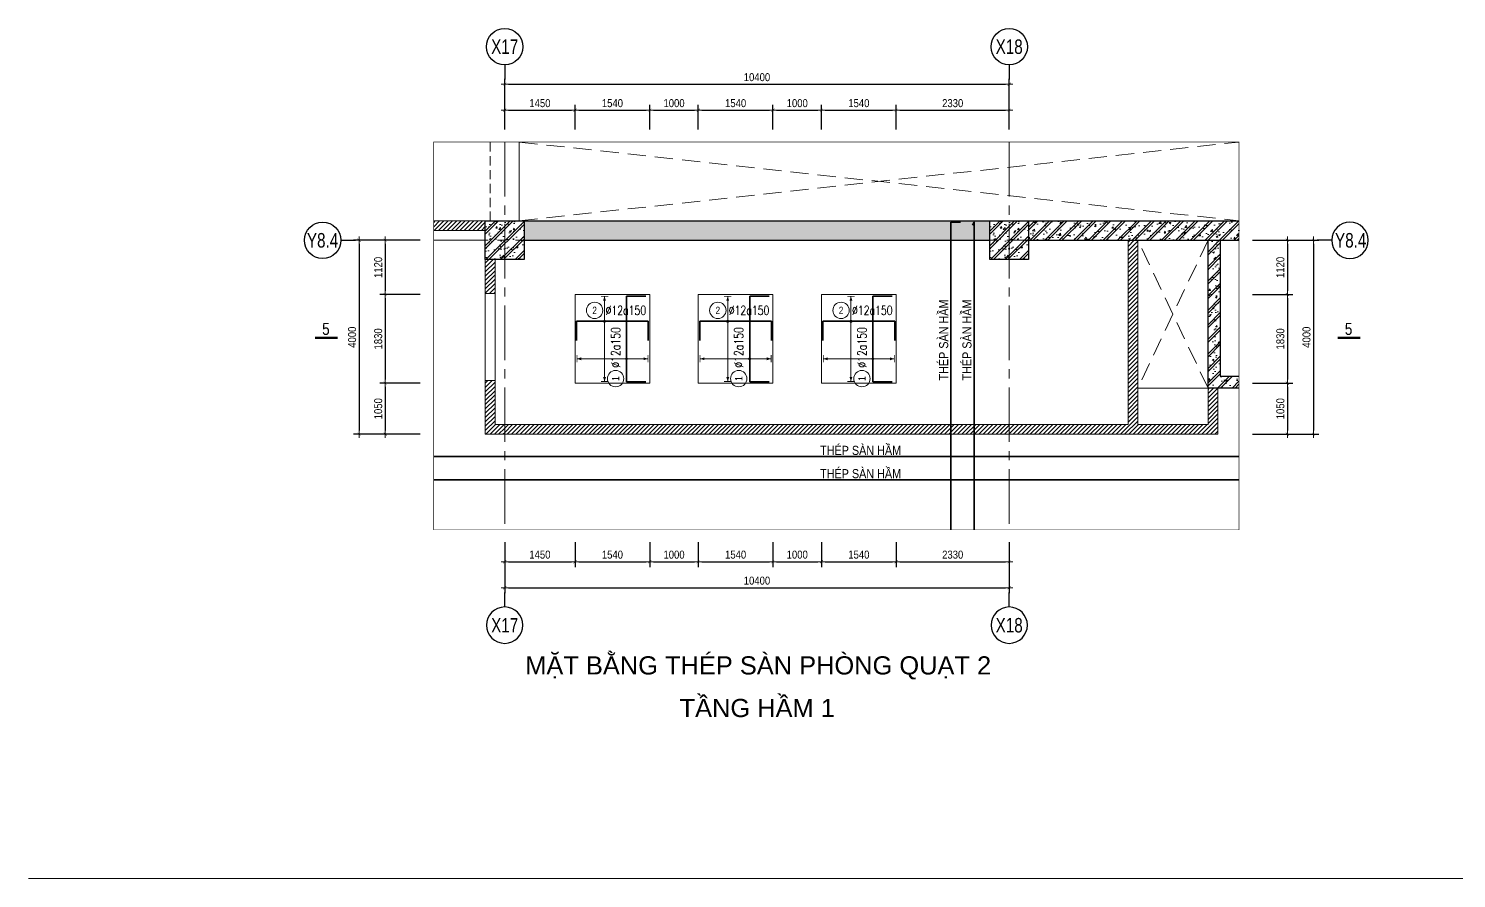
# Model space of a CAD drawing. Extents: x 517991 to 692152, y -83926 to 3506.
# Drawn here: x 638360 to 667797, y -16010 to 1522 of the extents above; entities that cross this region are included whole.
import ezdxf
from ezdxf.enums import TextEntityAlignment as Align

# ---------------------------------------------------------------- set-up
doc = ezdxf.new("R2010")
doc.units = 0
doc.header["$LTSCALE"] = 300
doc.header["$MEASUREMENT"] = 0
for name, pattern in [('CENTER2', [1.125, 0.75, -0.125, 0.125, -0.125]), ('DASHED2', [0.375, 0.25, -0.125]), ('HIDDEN', [0.375, 0.25, -0.125]), ('HIDDEN2', [4.7625, 3.175, -1.5875])]:
    doc.linetypes.add(name, pattern=pattern)
doc.layers.get('0').update_dxf_attribs({"linetype": 'CONTINUOUS'})
doc.layers.get('DEFPOINTS').update_dxf_attribs({"linetype": 'CONTINUOUS'})
for name, color, linetype, lineweight in [('00-TT.Dim', 8, 'CONTINUOUS', 13), ('B-CONTOUR2', 2, 'CONTINUOUS', 40), ('kata_thep - V', 2, 'CONTINUOUS', 35), ('NDC_S_AXIS', 5, 'CENTER2', 15), ('NDC_S_BEAM', 3, 'HIDDEN2', 20), ('NDC_S_DIM', 1, 'CONTINUOUS', 15), ('NDC_S_OPENING', 5, 'DASHED2', 15), ('NDC_S_REBAR', 4, 'CONTINUOUS', 35), ('NDC_S_SLAB', 2, 'CONTINUOUS', 18), ('NDC_S_VN TEXT', 7, 'CONTINUOUS', 9), ('NDC_S_WALL', 6, 'CONTINUOUS', 25)]:
    doc.layers.add(name, color=color, linetype=linetype, lineweight=lineweight)
doc.layers.add('A-SYM', color=7, linetype='CONTINUOUS')
doc.layers.add('NDC_S-COLUMN', color=4, linetype='CONTINUOUS')
doc.styles.add('ARIAL', font='arial.ttf', dxfattribs={"width": 0.8})
doc.styles.add('Heerim', font='', dxfattribs={"width": 0.8})
doc.styles.add('NDC_ARIAL', font='arial.ttf', dxfattribs={"width": 0.85})
doc.styles.add('NDC_ROMANS', font='romans.shx', dxfattribs={"width": 0.8})
doc.styles.get("Standard").update_dxf_attribs({"font": 'arial.ttf'})
doc.styles.get('Heerim').set_extended_font_data('Dotum')
doc.dimstyles.new('NDC_1-75', dxfattribs={"dimscale": 75, "dimtxt": 2.2, "dimasz": 1, "dimexe": 1.5, "dimexo": 0, "dimgap": 0.8, "dimtad": 1, "dimdec": 0, "dimdsep": 46, "dimtxsty": 'NDC_ARIAL', "dimblk": 'DIMMARK', "dimcen": 49999.938995, "dimdle": 1.5, "dimclrd": 1, "dimclre": 1, "dimclrt": 3, "dimadec": 0, "dimazin": 0, "dimtfac": 1, "dimtdec": 0, "dimtix": 1, "dimtmove": 1, "dimatfit": 3, "dimfxl": 1, "dimarcsym": 0})
pattern_1 = [(50, (-130380.38, 8891.92), (358.63009, -31.37607), [37.5, -412.5]), (355, (-130380.38, 8891.92), (-69.37567, 376.09607), [30, -330]), (100.4514, (-130350.5, 8889.3), (289.25469, 344.71977), [31.8701, -350.57106]), (46.1842, (-130380.38, 8991.9), (533.62052, -82.7595), [56.25, -618.75]), (96.6356, (-130335.9, 8985), (467.33135, 487.05894), [47.80514, -525.8565]), (351.1842, (-130380.4, 8991.9), (467.33097, 487.0593), [45, -495]), (21, (-130330.38, 8966.92), (298.45353, -201.30945), [37.5, -412.5]), (326, (-130330.38, 8966.92), (121.65767, 362.57502), [30, -330]), (71.4514, (-130305.5, 8950.14), (420.11131, 161.26525), [31.8701, -350.57106]), (37.5, (-130380.38, 8891.92), (6.079928, 166.446927), [0, -326, 0, -335, 0, -331.25]), (7.5, (-130380.38, 8891.92), (131.53477, 197.205856), [0, -191, 0, -318.5, 0, -126.25]), (327.5, (-130491.88, 8891.92), (266.911218, -11.277436), [0, -125, 0, -390, 0, -517.5]), (317.5, (-130541.88, 8891.92), (291.593085, 50.05249), [0, -162.5, 0, -259, 0, -367.5]), (45, (-130380.38, 8891.92), (-150.26019, 150.26019), []), (45, (-130380.38, 8953.17), (-150.26019, 150.26019), [])]
pattern_2 = [(45, (-130380.377, 8891.92), (-44.194174, 44.194174), [])]

# ---------------------------------------------------------------- blocks, each defined once
blk = doc.blocks.new('*U1')
for q in [(0, 0), (0, 2)]:
    blk.add_line((0, 4), q)
blk.add_circle((0, 9), 5)
at = {"style": 'Heerim', "width": 0.8}
blk.add_attdef('NO', text='', height=4, dxfattribs=at).set_placement((-0.01, 9.02), align=Align.MIDDLE_CENTER)
blk = doc.blocks.new('DIMMARK')
at = {"layer": 'NDC_S_DIM', "color": 1}
blk.add_line((-1.5, 0), (1, 0), dxfattribs=at)
at = {"layer": 'NDC_S_DIM', "color": 2, "const_width": 0.1}
blk.add_lwpolyline([(-0.42, -0.42), (0.42, 0.42)], dxfattribs=at)
blk = doc.blocks.new('*D585')
at = {"layer": 'DEFPOINTS', "color": 0, "transparency": 16777216}
for p in [(649627, -162), (648177, -563), (649627, -563)]:
    blk.add_point(p, dxfattribs=at)
at = {"layer": 'NDC_S_DIM', "color": 1, "lineweight": -2, "transparency": 16777216}
for p, q in [((648177, -563), (648177, -50)), ((648252, -162), (649552, -162)), ((649627, -563), (649627, -50))]:
    blk.add_line(p, q, dxfattribs=at)
at = {"layer": 'NDC_S_DIM', "color": 1, "lineweight": -2, "transparency": 16777216, "xscale": 75, "yscale": 75, "zscale": 75, "rotation": 180}
blk.add_blockref('DIMMARK', (648177, -162), dxfattribs=at)
at = {"layer": 'NDC_S_DIM', "color": 1, "lineweight": -2, "transparency": 16777216, "xscale": 75, "yscale": 75, "zscale": 75}
blk.add_blockref('DIMMARK', (649627, -162), dxfattribs=at)
at = {"layer": 'NDC_S_DIM', "color": 3, "transparency": 16777216, "insert": (648902, -18), "char_height": 165, "attachment_point": 5, "style": 'NDC_ARIAL'}
blk.add_mtext('1450', dxfattribs=at)
blk = doc.blocks.new('*D586')
at = {"layer": 'DEFPOINTS', "color": 0, "transparency": 16777216}
for p in [(653707, -162), (652167, -563), (653707, -563)]:
    blk.add_point(p, dxfattribs=at)
at = {"layer": 'NDC_S_DIM', "color": 1, "lineweight": -2, "transparency": 16777216}
for p, q in [((652167, -563), (652167, -50)), ((652242, -162), (653632, -162)), ((653707, -563), (653707, -50))]:
    blk.add_line(p, q, dxfattribs=at)
at = {"layer": 'NDC_S_DIM', "color": 1, "lineweight": -2, "transparency": 16777216, "xscale": 75, "yscale": 75, "zscale": 75, "rotation": 180}
blk.add_blockref('DIMMARK', (652167, -162), dxfattribs=at)
at = {"layer": 'NDC_S_DIM', "color": 1, "lineweight": -2, "transparency": 16777216, "xscale": 75, "yscale": 75, "zscale": 75}
blk.add_blockref('DIMMARK', (653707, -162), dxfattribs=at)
at = {"layer": 'NDC_S_DIM', "color": 3, "transparency": 16777216, "insert": (652937, -18), "char_height": 165, "attachment_point": 5, "style": 'NDC_ARIAL'}
blk.add_mtext('1540', dxfattribs=at)
blk = doc.blocks.new('*D587')
at = {"layer": 'DEFPOINTS', "color": 0, "transparency": 16777216}
for p in [(658577, -162), (656247, -563), (658577, -563)]:
    blk.add_point(p, dxfattribs=at)
at = {"layer": 'NDC_S_DIM', "color": 1, "lineweight": -2, "transparency": 16777216}
for p, q in [((656247, -563), (656247, -50)), ((656322, -162), (658502, -162)), ((658577, -563), (658577, -50))]:
    blk.add_line(p, q, dxfattribs=at)
at = {"layer": 'NDC_S_DIM', "color": 1, "lineweight": -2, "transparency": 16777216, "xscale": 75, "yscale": 75, "zscale": 75, "rotation": 180}
blk.add_blockref('DIMMARK', (656247, -162), dxfattribs=at)
at = {"layer": 'NDC_S_DIM', "color": 1, "lineweight": -2, "transparency": 16777216, "xscale": 75, "yscale": 75, "zscale": 75}
blk.add_blockref('DIMMARK', (658577, -162), dxfattribs=at)
at = {"layer": 'NDC_S_DIM', "color": 3, "transparency": 16777216, "insert": (657412, -18), "char_height": 165, "attachment_point": 5, "style": 'NDC_ARIAL'}
blk.add_mtext('2330', dxfattribs=at)
blk = doc.blocks.new('*D588')
at = {"layer": 'DEFPOINTS', "color": 0, "transparency": 16777216}
for p in [(658577, 374), (648177, -563), (658577, -563)]:
    blk.add_point(p, dxfattribs=at)
at = {"layer": 'NDC_S_DIM', "color": 1, "lineweight": -2, "transparency": 16777216}
for p, q in [((648177, -563), (648177, 486)), ((648252, 374), (658502, 374)), ((658577, -563), (658577, 486))]:
    blk.add_line(p, q, dxfattribs=at)
at = {"layer": 'NDC_S_DIM', "color": 1, "lineweight": -2, "transparency": 16777216, "xscale": 75, "yscale": 75, "zscale": 75, "rotation": 180}
blk.add_blockref('DIMMARK', (648177, 374), dxfattribs=at)
at = {"layer": 'NDC_S_DIM', "color": 1, "lineweight": -2, "transparency": 16777216, "xscale": 75, "yscale": 75, "zscale": 75}
blk.add_blockref('DIMMARK', (658577, 374), dxfattribs=at)
at = {"layer": 'NDC_S_DIM', "color": 3, "transparency": 16777216, "insert": (653377, 518), "char_height": 165, "attachment_point": 5, "style": 'NDC_ARIAL'}
blk.add_mtext('10400', dxfattribs=at)
blk = doc.blocks.new('*D589')
at = {"layer": 'DEFPOINTS', "color": 0, "transparency": 16777216}
for p in [(652167, -162), (651167, -563), (652167, -563)]:
    blk.add_point(p, dxfattribs=at)
at = {"layer": 'NDC_S_DIM', "color": 1, "lineweight": -2, "transparency": 16777216}
for p, q in [((651167, -563), (651167, -50)), ((651242, -162), (652092, -162)), ((652167, -563), (652167, -50))]:
    blk.add_line(p, q, dxfattribs=at)
at = {"layer": 'NDC_S_DIM', "color": 1, "lineweight": -2, "transparency": 16777216, "xscale": 75, "yscale": 75, "zscale": 75, "rotation": 180}
blk.add_blockref('DIMMARK', (651167, -162), dxfattribs=at)
at = {"layer": 'NDC_S_DIM', "color": 1, "lineweight": -2, "transparency": 16777216, "xscale": 75, "yscale": 75, "zscale": 75}
blk.add_blockref('DIMMARK', (652167, -162), dxfattribs=at)
at = {"layer": 'NDC_S_DIM', "color": 3, "transparency": 16777216, "insert": (651667, -18), "char_height": 165, "attachment_point": 5, "style": 'NDC_ARIAL'}
blk.add_mtext('1000', dxfattribs=at)
blk = doc.blocks.new('*D590')
at = {"layer": 'DEFPOINTS', "color": 0, "transparency": 16777216}
for p in [(651167, -162), (649627, -563), (651167, -563)]:
    blk.add_point(p, dxfattribs=at)
at = {"layer": 'NDC_S_DIM', "color": 1, "lineweight": -2, "transparency": 16777216}
for p, q in [((649627, -563), (649627, -50)), ((649702, -162), (651092, -162)), ((651167, -563), (651167, -50))]:
    blk.add_line(p, q, dxfattribs=at)
at = {"layer": 'NDC_S_DIM', "color": 1, "lineweight": -2, "transparency": 16777216, "xscale": 75, "yscale": 75, "zscale": 75, "rotation": 180}
blk.add_blockref('DIMMARK', (649627, -162), dxfattribs=at)
at = {"layer": 'NDC_S_DIM', "color": 1, "lineweight": -2, "transparency": 16777216, "xscale": 75, "yscale": 75, "zscale": 75}
blk.add_blockref('DIMMARK', (651167, -162), dxfattribs=at)
at = {"layer": 'NDC_S_DIM', "color": 3, "transparency": 16777216, "insert": (650397, -18), "char_height": 165, "attachment_point": 5, "style": 'NDC_ARIAL'}
blk.add_mtext('1540', dxfattribs=at)
blk = doc.blocks.new('*D591')
at = {"layer": 'DEFPOINTS', "color": 0, "transparency": 16777216}
for p in [(646432, -2845), (645714, -3965), (646432, -3965)]:
    blk.add_point(p, dxfattribs=at)
at = {"layer": 'NDC_S_DIM', "color": 1, "lineweight": -2, "transparency": 16777216}
for p, q in [((646432, -2845), (645601, -2845)), ((645714, -2920), (645714, -3890)), ((646432, -3965), (645601, -3965))]:
    blk.add_line(p, q, dxfattribs=at)
at = {"layer": 'NDC_S_DIM', "color": 1, "lineweight": -2, "transparency": 16777216, "xscale": 75, "yscale": 75, "zscale": 75}
for p, rotation in [((645714, -2845), 90), ((645714, -3965), 270)]:
    blk.add_blockref('DIMMARK', p, dxfattribs=dict(at, rotation=rotation))
at = {"layer": 'NDC_S_DIM', "color": 3, "transparency": 16777216, "insert": (645569, -3405), "char_height": 165, "attachment_point": 5, "rotation": 90, "style": 'NDC_ARIAL'}
blk.add_mtext('1120', dxfattribs=at)
blk = doc.blocks.new('*D592')
at = {"layer": 'DEFPOINTS', "color": 0, "transparency": 16777216}
for p in [(646432, -3965), (645714, -5795), (646432, -5795)]:
    blk.add_point(p, dxfattribs=at)
at = {"layer": 'NDC_S_DIM', "color": 1, "lineweight": -2, "transparency": 16777216}
for p, q in [((646432, -3965), (645601, -3965)), ((645714, -4040), (645714, -5720)), ((646432, -5795), (645601, -5795))]:
    blk.add_line(p, q, dxfattribs=at)
at = {"layer": 'NDC_S_DIM', "color": 1, "lineweight": -2, "transparency": 16777216, "xscale": 75, "yscale": 75, "zscale": 75}
for p, rotation in [((645714, -3965), 90), ((645714, -5795), 270)]:
    blk.add_blockref('DIMMARK', p, dxfattribs=dict(at, rotation=rotation))
at = {"layer": 'NDC_S_DIM', "color": 3, "transparency": 16777216, "insert": (645569, -4880), "char_height": 165, "attachment_point": 5, "rotation": 90, "style": 'NDC_ARIAL'}
blk.add_mtext('1830', dxfattribs=at)
blk = doc.blocks.new('*D593')
at = {"layer": 'DEFPOINTS', "color": 0, "transparency": 16777216}
for p in [(646432, -5795), (645714, -6845), (646432, -6845)]:
    blk.add_point(p, dxfattribs=at)
at = {"layer": 'NDC_S_DIM', "color": 1, "lineweight": -2, "transparency": 16777216}
for p, q in [((646432, -5795), (645601, -5795)), ((645714, -5870), (645714, -6770)), ((646432, -6845), (645601, -6845))]:
    blk.add_line(p, q, dxfattribs=at)
at = {"layer": 'NDC_S_DIM', "color": 1, "lineweight": -2, "transparency": 16777216, "xscale": 75, "yscale": 75, "zscale": 75}
for p, rotation in [((645714, -5795), 90), ((645714, -6845), 270)]:
    blk.add_blockref('DIMMARK', p, dxfattribs=dict(at, rotation=rotation))
at = {"layer": 'NDC_S_DIM', "color": 3, "transparency": 16777216, "insert": (645569, -6320), "char_height": 165, "attachment_point": 5, "rotation": 90, "style": 'NDC_ARIAL'}
blk.add_mtext('1050', dxfattribs=at)
blk = doc.blocks.new('*D594')
at = {"layer": 'DEFPOINTS', "color": 0, "transparency": 16777216}
for p in [(646432, -2845), (645175, -6845), (646432, -6845)]:
    blk.add_point(p, dxfattribs=at)
at = {"layer": 'NDC_S_DIM', "color": 1, "lineweight": -2, "transparency": 16777216}
for p, q in [((646432, -2845), (645062, -2845)), ((645175, -2920), (645175, -6770)), ((646432, -6845), (645062, -6845))]:
    blk.add_line(p, q, dxfattribs=at)
at = {"layer": 'NDC_S_DIM', "color": 1, "lineweight": -2, "transparency": 16777216, "xscale": 75, "yscale": 75, "zscale": 75}
for p, rotation in [((645175, -2845), 90), ((645175, -6845), 270)]:
    blk.add_blockref('DIMMARK', p, dxfattribs=dict(at, rotation=rotation))
at = {"layer": 'NDC_S_DIM', "color": 3, "transparency": 16777216, "insert": (645031, -4845), "char_height": 165, "attachment_point": 5, "rotation": 90, "style": 'NDC_ARIAL'}
blk.add_mtext('4000', dxfattribs=at)
blk = doc.blocks.new('*D595')
at = {"layer": 'DEFPOINTS', "color": 0, "transparency": 16777216}
for p in [(656247, -162), (654707, -563), (656247, -563)]:
    blk.add_point(p, dxfattribs=at)
at = {"layer": 'NDC_S_DIM', "color": 1, "lineweight": -2, "transparency": 16777216}
for p, q in [((654707, -563), (654707, -50)), ((654782, -162), (656172, -162)), ((656247, -563), (656247, -50))]:
    blk.add_line(p, q, dxfattribs=at)
at = {"layer": 'NDC_S_DIM', "color": 1, "lineweight": -2, "transparency": 16777216, "xscale": 75, "yscale": 75, "zscale": 75, "rotation": 180}
blk.add_blockref('DIMMARK', (654707, -162), dxfattribs=at)
at = {"layer": 'NDC_S_DIM', "color": 1, "lineweight": -2, "transparency": 16777216, "xscale": 75, "yscale": 75, "zscale": 75}
blk.add_blockref('DIMMARK', (656247, -162), dxfattribs=at)
at = {"layer": 'NDC_S_DIM', "color": 3, "transparency": 16777216, "insert": (655477, -18), "char_height": 165, "attachment_point": 5, "style": 'NDC_ARIAL'}
blk.add_mtext('1540', dxfattribs=at)
blk = doc.blocks.new('*D596')
at = {"layer": 'DEFPOINTS', "color": 0, "transparency": 16777216}
for p in [(654707, -162), (653707, -563), (654707, -563)]:
    blk.add_point(p, dxfattribs=at)
at = {"layer": 'NDC_S_DIM', "color": 1, "lineweight": -2, "transparency": 16777216}
for p, q in [((653707, -563), (653707, -50)), ((653782, -162), (654632, -162)), ((654707, -563), (654707, -50))]:
    blk.add_line(p, q, dxfattribs=at)
at = {"layer": 'NDC_S_DIM', "color": 1, "lineweight": -2, "transparency": 16777216, "xscale": 75, "yscale": 75, "zscale": 75, "rotation": 180}
blk.add_blockref('DIMMARK', (653707, -162), dxfattribs=at)
at = {"layer": 'NDC_S_DIM', "color": 1, "lineweight": -2, "transparency": 16777216, "xscale": 75, "yscale": 75, "zscale": 75}
blk.add_blockref('DIMMARK', (654707, -162), dxfattribs=at)
at = {"layer": 'NDC_S_DIM', "color": 3, "transparency": 16777216, "insert": (654207, -18), "char_height": 165, "attachment_point": 5, "style": 'NDC_ARIAL'}
blk.add_mtext('1000', dxfattribs=at)
blk = doc.blocks.new('*D597')
at = {"layer": 'DEFPOINTS', "color": 0, "transparency": 16777216}
for p in [(648177, -9075), (649627, -9075), (649627, -9476)]:
    blk.add_point(p, dxfattribs=at)
at = {"layer": 'NDC_S_DIM', "color": 1, "lineweight": -2, "transparency": 16777216}
for p, q in [((648177, -9075), (648177, -9588)), ((649627, -9075), (649627, -9588)), ((648252, -9476), (649552, -9476))]:
    blk.add_line(p, q, dxfattribs=at)
at = {"layer": 'NDC_S_DIM', "color": 1, "lineweight": -2, "transparency": 16777216, "xscale": 75, "yscale": 75, "zscale": 75, "rotation": 180}
blk.add_blockref('DIMMARK', (648177, -9476), dxfattribs=at)
at = {"layer": 'NDC_S_DIM', "color": 1, "lineweight": -2, "transparency": 16777216, "xscale": 75, "yscale": 75, "zscale": 75}
blk.add_blockref('DIMMARK', (649627, -9476), dxfattribs=at)
at = {"layer": 'NDC_S_DIM', "color": 3, "transparency": 16777216, "insert": (648902, -9331), "char_height": 165, "attachment_point": 5, "style": 'NDC_ARIAL'}
blk.add_mtext('1450', dxfattribs=at)
blk = doc.blocks.new('*D598')
at = {"layer": 'DEFPOINTS', "color": 0, "transparency": 16777216}
for p in [(652167, -9075), (653707, -9075), (653707, -9476)]:
    blk.add_point(p, dxfattribs=at)
at = {"layer": 'NDC_S_DIM', "color": 1, "lineweight": -2, "transparency": 16777216}
for p, q in [((652167, -9075), (652167, -9588)), ((653707, -9075), (653707, -9588)), ((652242, -9476), (653632, -9476))]:
    blk.add_line(p, q, dxfattribs=at)
at = {"layer": 'NDC_S_DIM', "color": 1, "lineweight": -2, "transparency": 16777216, "xscale": 75, "yscale": 75, "zscale": 75, "rotation": 180}
blk.add_blockref('DIMMARK', (652167, -9476), dxfattribs=at)
at = {"layer": 'NDC_S_DIM', "color": 1, "lineweight": -2, "transparency": 16777216, "xscale": 75, "yscale": 75, "zscale": 75}
blk.add_blockref('DIMMARK', (653707, -9476), dxfattribs=at)
at = {"layer": 'NDC_S_DIM', "color": 3, "transparency": 16777216, "insert": (652937, -9331), "char_height": 165, "attachment_point": 5, "style": 'NDC_ARIAL'}
blk.add_mtext('1540', dxfattribs=at)
blk = doc.blocks.new('*D599')
at = {"layer": 'DEFPOINTS', "color": 0, "transparency": 16777216}
for p in [(656247, -9075), (658577, -9075), (658577, -9476)]:
    blk.add_point(p, dxfattribs=at)
at = {"layer": 'NDC_S_DIM', "color": 1, "lineweight": -2, "transparency": 16777216}
for p, q in [((656247, -9075), (656247, -9588)), ((658577, -9075), (658577, -9588)), ((656322, -9476), (658502, -9476))]:
    blk.add_line(p, q, dxfattribs=at)
at = {"layer": 'NDC_S_DIM', "color": 1, "lineweight": -2, "transparency": 16777216, "xscale": 75, "yscale": 75, "zscale": 75, "rotation": 180}
blk.add_blockref('DIMMARK', (656247, -9476), dxfattribs=at)
at = {"layer": 'NDC_S_DIM', "color": 1, "lineweight": -2, "transparency": 16777216, "xscale": 75, "yscale": 75, "zscale": 75}
blk.add_blockref('DIMMARK', (658577, -9476), dxfattribs=at)
at = {"layer": 'NDC_S_DIM', "color": 3, "transparency": 16777216, "insert": (657412, -9331), "char_height": 165, "attachment_point": 5, "style": 'NDC_ARIAL'}
blk.add_mtext('2330', dxfattribs=at)
blk = doc.blocks.new('*D600')
at = {"layer": 'DEFPOINTS', "color": 0, "transparency": 16777216}
for p in [(648177, -9075), (658577, -9075), (658577, -10012)]:
    blk.add_point(p, dxfattribs=at)
at = {"layer": 'NDC_S_DIM', "color": 1, "lineweight": -2, "transparency": 16777216}
for p, q in [((648177, -9075), (648177, -10124)), ((658577, -9075), (658577, -10124)), ((648252, -10012), (658502, -10012))]:
    blk.add_line(p, q, dxfattribs=at)
at = {"layer": 'NDC_S_DIM', "color": 1, "lineweight": -2, "transparency": 16777216, "xscale": 75, "yscale": 75, "zscale": 75, "rotation": 180}
blk.add_blockref('DIMMARK', (648177, -10012), dxfattribs=at)
at = {"layer": 'NDC_S_DIM', "color": 1, "lineweight": -2, "transparency": 16777216, "xscale": 75, "yscale": 75, "zscale": 75}
blk.add_blockref('DIMMARK', (658577, -10012), dxfattribs=at)
at = {"layer": 'NDC_S_DIM', "color": 3, "transparency": 16777216, "insert": (653377, -9867), "char_height": 165, "attachment_point": 5, "style": 'NDC_ARIAL'}
blk.add_mtext('10400', dxfattribs=at)
blk = doc.blocks.new('*D601')
at = {"layer": 'DEFPOINTS', "color": 0, "transparency": 16777216}
for p in [(651167, -9075), (652167, -9075), (652167, -9476)]:
    blk.add_point(p, dxfattribs=at)
at = {"layer": 'NDC_S_DIM', "color": 1, "lineweight": -2, "transparency": 16777216}
for p, q in [((651167, -9075), (651167, -9588)), ((652167, -9075), (652167, -9588)), ((651242, -9476), (652092, -9476))]:
    blk.add_line(p, q, dxfattribs=at)
at = {"layer": 'NDC_S_DIM', "color": 1, "lineweight": -2, "transparency": 16777216, "xscale": 75, "yscale": 75, "zscale": 75, "rotation": 180}
blk.add_blockref('DIMMARK', (651167, -9476), dxfattribs=at)
at = {"layer": 'NDC_S_DIM', "color": 1, "lineweight": -2, "transparency": 16777216, "xscale": 75, "yscale": 75, "zscale": 75}
blk.add_blockref('DIMMARK', (652167, -9476), dxfattribs=at)
at = {"layer": 'NDC_S_DIM', "color": 3, "transparency": 16777216, "insert": (651667, -9331), "char_height": 165, "attachment_point": 5, "style": 'NDC_ARIAL'}
blk.add_mtext('1000', dxfattribs=at)
blk = doc.blocks.new('*D602')
at = {"layer": 'DEFPOINTS', "color": 0, "transparency": 16777216}
for p in [(649627, -9075), (651167, -9075), (651167, -9476)]:
    blk.add_point(p, dxfattribs=at)
at = {"layer": 'NDC_S_DIM', "color": 1, "lineweight": -2, "transparency": 16777216}
for p, q in [((649627, -9075), (649627, -9588)), ((651167, -9075), (651167, -9588)), ((649702, -9476), (651092, -9476))]:
    blk.add_line(p, q, dxfattribs=at)
at = {"layer": 'NDC_S_DIM', "color": 1, "lineweight": -2, "transparency": 16777216, "xscale": 75, "yscale": 75, "zscale": 75, "rotation": 180}
blk.add_blockref('DIMMARK', (649627, -9476), dxfattribs=at)
at = {"layer": 'NDC_S_DIM', "color": 1, "lineweight": -2, "transparency": 16777216, "xscale": 75, "yscale": 75, "zscale": 75}
blk.add_blockref('DIMMARK', (651167, -9476), dxfattribs=at)
at = {"layer": 'NDC_S_DIM', "color": 3, "transparency": 16777216, "insert": (650397, -9331), "char_height": 165, "attachment_point": 5, "style": 'NDC_ARIAL'}
blk.add_mtext('1540', dxfattribs=at)
blk = doc.blocks.new('*D603')
at = {"layer": 'DEFPOINTS', "color": 0, "transparency": 16777216}
for p in [(654707, -9075), (656247, -9075), (656247, -9476)]:
    blk.add_point(p, dxfattribs=at)
at = {"layer": 'NDC_S_DIM', "color": 1, "lineweight": -2, "transparency": 16777216}
for p, q in [((654707, -9075), (654707, -9588)), ((656247, -9075), (656247, -9588)), ((654782, -9476), (656172, -9476))]:
    blk.add_line(p, q, dxfattribs=at)
at = {"layer": 'NDC_S_DIM', "color": 1, "lineweight": -2, "transparency": 16777216, "xscale": 75, "yscale": 75, "zscale": 75, "rotation": 180}
blk.add_blockref('DIMMARK', (654707, -9476), dxfattribs=at)
at = {"layer": 'NDC_S_DIM', "color": 1, "lineweight": -2, "transparency": 16777216, "xscale": 75, "yscale": 75, "zscale": 75}
blk.add_blockref('DIMMARK', (656247, -9476), dxfattribs=at)
at = {"layer": 'NDC_S_DIM', "color": 3, "transparency": 16777216, "insert": (655477, -9331), "char_height": 165, "attachment_point": 5, "style": 'NDC_ARIAL'}
blk.add_mtext('1540', dxfattribs=at)
blk = doc.blocks.new('*D604')
at = {"layer": 'DEFPOINTS', "color": 0, "transparency": 16777216}
for p in [(653707, -9075), (654707, -9075), (654707, -9476)]:
    blk.add_point(p, dxfattribs=at)
at = {"layer": 'NDC_S_DIM', "color": 1, "lineweight": -2, "transparency": 16777216}
for p, q in [((653707, -9075), (653707, -9588)), ((654707, -9075), (654707, -9588)), ((653782, -9476), (654632, -9476))]:
    blk.add_line(p, q, dxfattribs=at)
at = {"layer": 'NDC_S_DIM', "color": 1, "lineweight": -2, "transparency": 16777216, "xscale": 75, "yscale": 75, "zscale": 75, "rotation": 180}
blk.add_blockref('DIMMARK', (653707, -9476), dxfattribs=at)
at = {"layer": 'NDC_S_DIM', "color": 1, "lineweight": -2, "transparency": 16777216, "xscale": 75, "yscale": 75, "zscale": 75}
blk.add_blockref('DIMMARK', (654707, -9476), dxfattribs=at)
at = {"layer": 'NDC_S_DIM', "color": 3, "transparency": 16777216, "insert": (654207, -9331), "char_height": 165, "attachment_point": 5, "style": 'NDC_ARIAL'}
blk.add_mtext('1000', dxfattribs=at)
blk = doc.blocks.new('*D605')
at = {"layer": 'DEFPOINTS', "color": 0, "transparency": 16777216}
for p in [(663593, -2845), (663593, -3965), (664311, -3965)]:
    blk.add_point(p, dxfattribs=at)
at = {"layer": 'NDC_S_DIM', "color": 1, "lineweight": -2, "transparency": 16777216}
for p, q in [((663593, -2845), (664424, -2845)), ((664311, -2920), (664311, -3890)), ((663593, -3965), (664424, -3965))]:
    blk.add_line(p, q, dxfattribs=at)
at = {"layer": 'NDC_S_DIM', "color": 1, "lineweight": -2, "transparency": 16777216, "xscale": 75, "yscale": 75, "zscale": 75}
for p, rotation in [((664311, -2845), 90), ((664311, -3965), 270)]:
    blk.add_blockref('DIMMARK', p, dxfattribs=dict(at, rotation=rotation))
at = {"layer": 'NDC_S_DIM', "color": 3, "transparency": 16777216, "insert": (664167, -3405), "char_height": 165, "attachment_point": 5, "rotation": 90, "style": 'NDC_ARIAL'}
blk.add_mtext('1120', dxfattribs=at)
blk = doc.blocks.new('*D606')
at = {"layer": 'DEFPOINTS', "color": 0, "transparency": 16777216}
for p in [(663593, -3965), (663593, -5795), (664311, -5795)]:
    blk.add_point(p, dxfattribs=at)
at = {"layer": 'NDC_S_DIM', "color": 1, "lineweight": -2, "transparency": 16777216}
for p, q in [((663593, -3965), (664424, -3965)), ((664311, -4040), (664311, -5720)), ((663593, -5795), (664424, -5795))]:
    blk.add_line(p, q, dxfattribs=at)
at = {"layer": 'NDC_S_DIM', "color": 1, "lineweight": -2, "transparency": 16777216, "xscale": 75, "yscale": 75, "zscale": 75}
for p, rotation in [((664311, -3965), 90), ((664311, -5795), 270)]:
    blk.add_blockref('DIMMARK', p, dxfattribs=dict(at, rotation=rotation))
at = {"layer": 'NDC_S_DIM', "color": 3, "transparency": 16777216, "insert": (664167, -4880), "char_height": 165, "attachment_point": 5, "rotation": 90, "style": 'NDC_ARIAL'}
blk.add_mtext('1830', dxfattribs=at)
blk = doc.blocks.new('*D607')
at = {"layer": 'DEFPOINTS', "color": 0, "transparency": 16777216}
for p in [(663593, -5795), (663593, -6845), (664311, -6845)]:
    blk.add_point(p, dxfattribs=at)
at = {"layer": 'NDC_S_DIM', "color": 1, "lineweight": -2, "transparency": 16777216}
for p, q in [((663593, -5795), (664424, -5795)), ((664311, -5870), (664311, -6770)), ((663593, -6845), (664424, -6845))]:
    blk.add_line(p, q, dxfattribs=at)
at = {"layer": 'NDC_S_DIM', "color": 1, "lineweight": -2, "transparency": 16777216, "xscale": 75, "yscale": 75, "zscale": 75}
for p, rotation in [((664311, -5795), 90), ((664311, -6845), 270)]:
    blk.add_blockref('DIMMARK', p, dxfattribs=dict(at, rotation=rotation))
at = {"layer": 'NDC_S_DIM', "color": 3, "transparency": 16777216, "insert": (664167, -6320), "char_height": 165, "attachment_point": 5, "rotation": 90, "style": 'NDC_ARIAL'}
blk.add_mtext('1050', dxfattribs=at)
blk = doc.blocks.new('*D608')
at = {"layer": 'DEFPOINTS', "color": 0, "transparency": 16777216}
for p in [(663593, -2845), (663593, -6845), (664850, -6845)]:
    blk.add_point(p, dxfattribs=at)
at = {"layer": 'NDC_S_DIM', "color": 1, "lineweight": -2, "transparency": 16777216}
for p, q in [((663593, -2845), (664963, -2845)), ((664850, -2920), (664850, -6770)), ((663593, -6845), (664963, -6845))]:
    blk.add_line(p, q, dxfattribs=at)
at = {"layer": 'NDC_S_DIM', "color": 1, "lineweight": -2, "transparency": 16777216, "xscale": 75, "yscale": 75, "zscale": 75}
for p, rotation in [((664850, -2845), 90), ((664850, -6845), 270)]:
    blk.add_blockref('DIMMARK', p, dxfattribs=dict(at, rotation=rotation))
at = {"layer": 'NDC_S_DIM', "color": 3, "transparency": 16777216, "insert": (664706, -4845), "char_height": 165, "attachment_point": 5, "rotation": 90, "style": 'NDC_ARIAL'}
blk.add_mtext('4000', dxfattribs=at)
blk = doc.blocks.new('*U340')
at = {"color": 0, "linetype": 'ByBlock', "lineweight": -2}
blk.add_line((-3.65, 0), (1, 0), dxfattribs=at)
at = {"ltscale": 0.005, "const_width": 0.5}
blk.add_lwpolyline([(1, 0), (-3.65, 0)], dxfattribs=at)
at = {"color": 0, "linetype": 'ByBlock', "lineweight": -2, "style": 'ARIAL', "width": 0.8}
blk.add_attdef('DETAIL', text='', height=2.5, dxfattribs=at).set_placement((-0.64, 1.82), align=Align.MIDDLE_RIGHT)
blk = doc.blocks.new('*U653')
h = blk.add_hatch(color=1)
edge = h.paths.add_edge_path()
edge.add_arc((0, 0), 0.3, 0, 360)
at = {"layer": 'NDC_S_DIM', "color": 1}
for q in [(0, 6.84), (0, -16.56)]:
    blk.add_line((0, 0), q, dxfattribs=at)
for points in [[(-1, 6.84, 0.2, 0.2, 0), (1, 6.84, 0, 0, 0)], [(-1, -16.56, 0.2, 0.2, 0), (1, -16.56, 0, 0, 0)]]:
    blk.add_lwpolyline(points, format="xyseb", dxfattribs=at)
at = {"layer": 'NDC_S_DIM'}
blk.add_circle((-2.72, 3), 2.25, dxfattribs=at)
at = {"layer": 'NDC_S_DIM', "color": 1}
blk.add_circle((0, 0), 0.3, dxfattribs=at)
for points in [[(-0.4, 5.64), (0, 6.84), (0.4, 5.64)], [(-0.4, -15.36), (0, -16.56), (0.4, -15.36)]]:
    blk.add_solid(points, dxfattribs=at)
at = {"layer": 'NDC_S_REBAR'}
for p, q in [((0, 0), (-7.7, 0)), ((-7.7, 0), (-7.7, -5.33)), ((0, 0), (12.03, 0)), ((12.03, 0), (12.03, -5.33))]:
    blk.add_line(p, q, dxfattribs=at)
at = {"layer": 'NDC_S_VN TEXT', "style": 'ARIAL', "width": 0.8}
blk.add_attdef('KHT', text='', height=2, dxfattribs=at).set_placement((-2.72, 3), align=Align.MIDDLE_CENTER)
at = {"layer": 'NDC_S_VN TEXT', "color": 3, "style": 'NDC_ROMANS', "width": 0.75}
blk.add_attdef('DKT', (0.28, 1.75), '', height=2.5, dxfattribs=at)
blk = doc.blocks.new('*U654')
h = blk.add_hatch(color=1)
edge = h.paths.add_edge_path()
edge.add_arc((0, 0), 0.3, 0, 360)
at = {"layer": 'NDC_S_DIM', "color": 1}
for q in [(0, 13.63), (0, -5.9)]:
    blk.add_line((0, 0), q, dxfattribs=at)
for points in [[(-1, 13.63, 0.2, 0.2, 0), (1, 13.63, 0, 0, 0)], [(-1, -5.9, 0.2, 0.2, 0), (1, -5.9, 0, 0, 0)]]:
    blk.add_lwpolyline(points, format="xyseb", dxfattribs=at)
at = {"layer": 'NDC_S_DIM'}
blk.add_circle((-5.46, 3), 2.25, dxfattribs=at)
at = {"layer": 'NDC_S_DIM', "color": 1}
blk.add_circle((0, 0), 0.3, dxfattribs=at)
for points in [[(-0.4, 12.43), (0, 13.63), (0.4, 12.43)], [(-0.4, -4.7), (0, -5.9), (0.4, -4.7)]]:
    blk.add_solid(points, dxfattribs=at)
at = {"layer": 'NDC_S_REBAR'}
for p, q in [((0, 0), (-6.33, 0)), ((-6.33, 0), (-6.33, -5.33)), ((0, 0), (17.27, 0)), ((17.27, 0), (17.27, -5.33))]:
    blk.add_line(p, q, dxfattribs=at)
at = {"layer": 'NDC_S_VN TEXT', "style": 'ARIAL', "width": 0.8}
blk.add_attdef('KHT', text='', height=2, dxfattribs=at).set_placement((-5.46, 3), align=Align.MIDDLE_CENTER)
at = {"layer": 'NDC_S_VN TEXT', "color": 3, "style": 'NDC_ROMANS', "width": 0.75}
blk.add_attdef('DKT', (-2.46, 1.75), '', height=2.5, dxfattribs=at)

msp = doc.modelspace()

# ---------------------------------------------------------------- hatches: boundary and pattern name
at = {"layer": '00-TT.Dim'}
h = msp.add_hatch(dxfattribs=at)
h.set_pattern_fill('ANSI31', color=256, scale=500)
h.set_pattern_definition([(45, (-124560.4, 0), (-44.194174, 44.194174), [])])
h.paths.add_polyline_path([(647776.6, -2445.4), (646712.6, -2445.4), (646712.6, -2645.4), (647776.6, -2645.4)])
h = msp.add_hatch(dxfattribs=at)
h.set_pattern_fill('BT-01', color=256, scale=50, pattern_type=2)
h.set_pattern_definition(pattern_1)
h.paths.add_polyline_path([(648576.6, -2445.4), (648176.6, -2445.4), (648176.6, -2845.4), (648576.6, -2845.4)])
h.paths.add_polyline_path([(648176.6, -2445.4), (647776.6, -2445.4), (647776.6, -2845.4), (648176.6, -2845.4)])
h.paths.add_polyline_path([(648176.6, -2845.4), (647776.6, -2845.4), (647776.6, -3245.4), (648176.6, -3245.4)])
h.paths.add_polyline_path([(648576.6, -2845.4), (648176.6, -2845.4), (648176.6, -3245.4), (648576.6, -3245.4)])
h = msp.add_hatch(dxfattribs=at)
h.set_pattern_fill('BT-01', color=256, scale=50, pattern_type=2)
h.set_pattern_definition(pattern_1)
h.paths.add_polyline_path([(658176.6, -2445.4), (648576.6, -2445.4), (648576.6, -2845.4), (658176.6, -2845.4)])
h = msp.add_hatch(dxfattribs=at)
h.set_pattern_fill('BT-01', color=256, scale=50, pattern_type=2)
h.set_pattern_definition([(50, (-119980.38, 8891.92), (358.63009, -31.37607), [37.5, -412.5]), (355, (-119980.38, 8891.92), (-69.37567, 376.09607), [30, -330]), (100.4514, (-119950.5, 8889.3), (289.25469, 344.71977), [31.8701, -350.57106]), (46.1842, (-119980.38, 8991.9), (533.62052, -82.7595), [56.25, -618.75]), (96.6356, (-119935.9, 8985), (467.33135, 487.05894), [47.80514, -525.8565]), (351.1842, (-119980.4, 8991.9), (467.33097, 487.0593), [45, -495]), (21, (-119930.38, 8966.92), (298.45353, -201.30945), [37.5, -412.5]), (326, (-119930.38, 8966.92), (121.65767, 362.57502), [30, -330]), (71.4514, (-119905.5, 8950.14), (420.11131, 161.26525), [31.8701, -350.57106]), (37.5, (-119980.38, 8891.92), (6.079928, 166.446927), [0, -326, 0, -335, 0, -331.25]), (7.5, (-119980.38, 8891.92), (131.53477, 197.205856), [0, -191, 0, -318.5, 0, -126.25]), (327.5, (-120091.88, 8891.92), (266.911218, -11.277436), [0, -125, 0, -390, 0, -517.5]), (317.5, (-120141.88, 8891.92), (291.593085, 50.05249), [0, -162.5, 0, -259, 0, -367.5]), (45, (-119980.38, 8891.92), (-150.26019, 150.26019), []), (45, (-119980.38, 8953.17), (-150.26019, 150.26019), [])])
h.paths.add_polyline_path([(658976.6, -2445.4), (658576.6, -2445.4), (658576.6, -2845.4), (658976.6, -2845.4)])
h.paths.add_polyline_path([(658576.6, -2445.4), (658176.6, -2445.4), (658176.6, -2845.4), (658576.6, -2845.4)])
h.paths.add_polyline_path([(658576.6, -2845.4), (658176.6, -2845.4), (658176.6, -3245.4), (658576.6, -3245.4)])
h.paths.add_polyline_path([(658976.6, -2845.4), (658576.6, -2845.4), (658576.6, -3245.4), (658976.6, -3245.4)])
h = msp.add_hatch(dxfattribs=at)
h.set_pattern_fill('BT-01', color=256, scale=50, pattern_type=2)
h.set_pattern_definition(pattern_1)
h.paths.add_polyline_path([(663312.6, -2445.4), (658976.6, -2445.4), (658976.6, -2845.4), (663312.6, -2845.4)])
h = msp.add_hatch(dxfattribs=at)
h.set_pattern_fill('ANSI31', color=256, scale=500)
h.set_pattern_definition(pattern_2)
h.paths.add_polyline_path([(662876.6, -5895.4), (662676.6, -5895.4), (662676.6, -6645.4), (661226.6, -6645.4), (661226.6, -5895.4), (661226.6, -2845.4), (661026.6, -2845.4), (661026.6, -6645.4), (658576.6, -6645.4), (658576.6, -6845.4), (662876.6, -6845.4)])
h = msp.add_hatch(dxfattribs=at)
h.set_pattern_fill('BT-01', color=256, scale=50, pattern_type=2)
h.set_pattern_definition(pattern_1)
h.paths.add_polyline_path([(662926.6, -2845.4), (662676.6, -2845.4), (662676.6, -5895.4), (663312.6, -5895.4), (663312.6, -5645.4), (662926.6, -5645.4)])
h = msp.add_hatch(dxfattribs=at)
h.set_pattern_fill('ANSI31', color=256, scale=500)
h.set_pattern_definition(pattern_2)
h.paths.add_polyline_path([(647976.6, -3245.4), (647776.6, -3245.4), (647776.6, -3940.5), (647976.6, -3940.5)])
h.paths.add_polyline_path([(647976.6, -5740.5), (647776.6, -5740.5), (647776.6, -6845.4), (648176.6, -6845.4), (648176.6, -6645.4), (647976.6, -6645.4)])
h = msp.add_hatch(dxfattribs=at)
h.set_pattern_fill('ANSI31', color=256, scale=500)
h.set_pattern_definition(pattern_2)
h.paths.add_polyline_path([(658576.6, -6645.4), (648176.6, -6645.4), (648176.6, -6845.4), (658576.6, -6845.4)])

# ---------------------------------------------------------------- linework, layer by layer
at = {"layer": 'B-CONTOUR2', "color": 0, "const_width": 10}
msp.add_lwpolyline([(646712.6, -819), (663312.6, -819), (663312.6, -8819), (646712.6, -8819)], close=True, dxfattribs=at)
at = {"layer": 'NDC_S-COLUMN'}
for points in [[(647776.6, -2445.4), (648576.6, -2445.4), (648576.6, -3245.4), (647776.6, -3245.4)], [(658176.6, -2445.4), (658976.6, -2445.4), (658976.6, -3245.4), (658176.6, -3245.4)]]:
    msp.add_lwpolyline(points, close=True, dxfattribs=at)
at = {"layer": 'NDC_S_AXIS', "ltscale": 5}
for points in [[(648176.6, -819), (648176.6, -8819)], [(658576.6, -819), (658576.6, -8819)], [(646712.6, -2845.4), (663312.6, -2845.4)]]:
    msp.add_lwpolyline(points, dxfattribs=at)
at = {"layer": 'NDC_S_BEAM', "ltscale": 0.2}
msp.add_lwpolyline([(647876.6, -2445.4), (647876.6, -819)], dxfattribs=at)
at = {"layer": 'NDC_S_DIM'}
for points in [[(647776.6, -2445.4), (646712.6, -2445.4)], [(647776.6, -2645.4), (646712.6, -2645.4)], [(647976.6, -3245.4), (647976.6, -6645.4), (661026.6, -6645.4), (661026.6, -2845.4)], [(647776.6, -3245.4), (647776.6, -6845.4), (662876.6, -6845.4), (662876.6, -5895.4)], [(647776.6, -3940.5), (647976.6, -3940.5)], [(647776.6, -5740.5), (647976.6, -5740.5)], [(662676.6, -5895.4), (662676.6, -6645.4), (661226.6, -6645.4), (661226.6, -5895.4)], [(638360.4, -16009.8), (692152.1, -16009.8)]]:
    msp.add_lwpolyline(points, dxfattribs=at)
at = {"layer": 'NDC_S_OPENING', "ltscale": 5}
for points in [[(648476.6, -819), (663312.6, -2445.4)], [(648476.6, -2445.4), (663312.6, -819)], [(662676.6, -2845.4), (661226.6, -5895.4)], [(662676.6, -5895.4), (661226.6, -2845.4)]]:
    msp.add_lwpolyline(points, dxfattribs=at)
at = {"layer": 'NDC_S_REBAR'}
for points in [[(657575.6, -2475.4), (657375.6, -2475.4), (657375.6, -8819)], [(657823.5, -2531.5), (657855.9, -2475.4), (657855.9, -8819)], [(646712.6, -7305.5), (663312.6, -7305.5)], [(646712.6, -7785.8), (663312.6, -7785.8)]]:
    msp.add_lwpolyline(points, dxfattribs=at)
at = {"layer": 'NDC_S_SLAB'}
msp.add_lwpolyline([(648476.6, -2445.4), (648476.6, -819)], dxfattribs=at)
for points in [[(662676.6, -5895.4), (661226.6, -5895.4), (661226.6, -2845.4), (662676.6, -2845.4)], [(661226.6, -2845.4), (662676.6, -2845.4), (662676.6, -5895.4), (661226.6, -5895.4)], [(649626.6, -3965.4), (651166.6, -3965.4), (651166.6, -5795.4), (649626.6, -5795.4)], [(652166.6, -3965.4), (653706.6, -3965.4), (653706.6, -5795.4), (652166.6, -5795.4)], [(654706.6, -3965.4), (656246.6, -3965.4), (656246.6, -5795.4), (654706.6, -5795.4)]]:
    msp.add_lwpolyline(points, close=True, dxfattribs=at)
at = {"layer": 'NDC_S_WALL'}
for points in [[(648576.6, -2445.4), (663312.6, -2445.4)], [(648576.6, -2845.4), (658176.6, -2845.4)], [(658976.6, -2845.4), (663312.6, -2845.4)], [(663312.6, -5895.4), (662676.6, -5895.4), (662676.6, -2845.4)], [(662926.6, -2845.4), (662926.6, -5645.4), (663312.6, -5645.4)]]:
    msp.add_lwpolyline(points, dxfattribs=at)

# ---------------------------------------------------------------- block references
at = {"xscale": 75, "yscale": 75, "zscale": 75}
for p in [(650234.3, -4516.1), (652774.3, -4516.1), (655314.3, -4516.1)]:
    msp.add_blockref('*U653', p, dxfattribs=at).add_auto_attribs({'KHT': '2', 'DKT': '%%c12a150'})
at = {"layer": 'A-SYM', "xscale": 75, "yscale": 75, "zscale": 75}
for p, values in [((648176.6, 472), {'NO': 'X17'}), ((658576.6, 472), {'NO': 'X18'})]:
    msp.add_blockref('*U1', p, dxfattribs=at).add_auto_attribs(values)
at = {"layer": 'A-SYM'}
ref = msp.add_blockref('*U1', (645097.9, -2845.4), dxfattribs=dict(at, xscale=75, yscale=75, zscale=75, rotation=90))
ref.add_attrib('NO', 'Y8.4', dxfattribs={"layer": '0', "height": 300, "style": 'Heerim', "width": 0.8}).set_placement((644421.5, -2845.9), align=Align.MIDDLE_CENTER)
ref = msp.add_blockref('*U1', (664927.3, -2845.4), dxfattribs=dict(at, xscale=-75, yscale=75, zscale=75, rotation=270))
ref.add_attrib('NO', 'Y8.4', dxfattribs={"layer": '0', "height": 300, "style": 'Heerim', "width": 0.8}).set_placement((665616.4, -2845.9), align=Align.MIDDLE_CENTER)
ref = msp.add_blockref('*U1', (648176.6, -10110), dxfattribs=dict(at, xscale=-75, yscale=75, zscale=75, rotation=180))
ref.add_attrib('NO', 'X17', dxfattribs={"layer": '0', "height": 300, "style": 'Heerim', "width": 0.8}).set_placement((648176.2, -10786), align=Align.MIDDLE_CENTER)
ref = msp.add_blockref('*U1', (658576.6, -10110), dxfattribs=dict(at, xscale=-75, yscale=75, zscale=75, rotation=180))
ref.add_attrib('NO', 'X18', dxfattribs={"layer": '0', "height": 300, "style": 'Heerim', "width": 0.8}).set_placement((658576.2, -10786), align=Align.MIDDLE_CENTER)
at = {"layer": 'kata_thep - V', "xscale": 75, "yscale": 75, "zscale": 75, "rotation": 90}
for p in [(650686.5, -5290.4), (653226.5, -5290.4), (655766.5, -5290.4)]:
    msp.add_blockref('*U654', p, dxfattribs=at).add_auto_attribs({'KHT': '1', 'DKT': '%%c12a150'})
at = {"layer": 'NDC_S_VN TEXT', "xscale": 100, "yscale": 100, "zscale": 100}
for p in [(644631.9, -4855.9), (665714.8, -4855.9)]:
    msp.add_blockref('*U340', p, dxfattribs=at).add_auto_attribs({'DETAIL': '5'})

# ---------------------------------------------------------------- texts
at = {"style": 'NDC_ARIAL', "width": 0.85}
for p in [(657318.5, -5738.2), (657798.8, -5738.2)]:
    msp.add_text('THÉP SÀN HẦM', height=187.5, rotation=90, dxfattribs=at).set_placement(p)
for p in [(654678.5, -7273), (654678.5, -7753.3)]:
    msp.add_text('THÉP SÀN HẦM', height=187.5, dxfattribs=at).set_placement(p)
at = {"linetype": 'HIDDEN'}
for s, p in [('MẶT BẰNG THÉP SÀN PHÒNG QUẠT 2', (648599.9, -11802.1)), ('TẦNG HẦM 1', (651781.2, -12680.9))]:
    msp.add_text(s, height=375, dxfattribs=at).set_placement(p)

# ---------------------------------------------------------------- dimensions: what is measured, and where the dimension line sits
at = {"layer": 'NDC_S_DIM'}
for base, p1, p2, picture, middle in [((658576.6, 373.6), (648176.6, -562.8), (658576.6, -562.8), '*D588', (653376.6, 517.9)), ((649626.6, -162.3), (648176.6, -562.8), (649626.6, -562.8), '*D585', (648901.6, -18.1)), ((651166.6, -162.3), (649626.6, -562.8), (651166.6, -562.8), '*D590', (650396.6, -18.1)), ((652166.6, -162.3), (651166.6, -562.8), (652166.6, -562.8), '*D589', (651666.6, -18.1)), ((653706.6, -162.3), (652166.6, -562.8), (653706.6, -562.8), '*D586', (652936.6, -18.1)), ((654706.6, -162.3), (653706.6, -562.8), (654706.6, -562.8), '*D596', (654206.6, -18.1)), ((656246.6, -162.3), (654706.6, -562.8), (656246.6, -562.8), '*D595', (655476.6, -18.1)), ((658576.6, -162.3), (656246.6, -562.8), (658576.6, -562.8), '*D587', (657411.6, -18)), ((649626.6, -9475.7), (648176.6, -9075.2), (649626.6, -9075.2), '*D597', (648901.6, -9331.5)), ((658576.6, -10011.7), (648176.6, -9075.2), (658576.6, -9075.2), '*D600', (653376.6, -9867.4)), ((651166.6, -9475.7), (649626.6, -9075.2), (651166.6, -9075.2), '*D602', (650396.6, -9331.5)), ((652166.6, -9475.7), (651166.6, -9075.2), (652166.6, -9075.2), '*D601', (651666.6, -9331.5)), ((653706.6, -9475.7), (652166.6, -9075.2), (653706.6, -9075.2), '*D598', (652936.6, -9331.5)), ((654706.6, -9475.7), (653706.6, -9075.2), (654706.6, -9075.2), '*D604', (654206.6, -9331.5)), ((656246.6, -9475.7), (654706.6, -9075.2), (656246.6, -9075.2), '*D603', (655476.6, -9331.5)), ((658576.6, -9475.7), (656246.6, -9075.2), (658576.6, -9075.2), '*D599', (657411.6, -9331.4))]:
    dim = msp.add_linear_dim(base=base, p1=p1, p2=p2, dimstyle='NDC_1-75', dxfattribs=at)
    dim.commit()
    dim.dimension.update_dxf_attribs({"geometry": picture, "text_midpoint": middle})
for base, p1, p2, picture, middle in [((645174.9, -6845.4), (646431.7, -2845.4), (646431.7, -6845.4), '*D594', (645030.6, -4845.4)), ((645713.7, -3965.4), (646431.7, -2845.4), (646431.7, -3965.4), '*D591', (645569.5, -3405.4)), ((664311.5, -3965.4), (663593.5, -2845.4), (663593.5, -3965.4), '*D605', (664167.2, -3405.4)), ((664850.3, -6845.4), (663593.5, -2845.4), (663593.5, -6845.4), '*D608', (664706.1, -4845.4)), ((645713.7, -5795.4), (646431.7, -3965.4), (646431.7, -5795.4), '*D592', (645569.4, -4880.4)), ((664311.5, -5795.4), (663593.5, -3965.4), (663593.5, -5795.4), '*D606', (664167.2, -4880.4)), ((645713.7, -6845.4), (646431.7, -5795.4), (646431.7, -6845.4), '*D593', (645569.5, -6320.4)), ((664311.5, -6845.4), (663593.5, -5795.4), (663593.5, -6845.4), '*D607', (664167.2, -6320.4))]:
    dim = msp.add_linear_dim(base=base, p1=p1, p2=p2, angle=90, dimstyle='NDC_1-75', dxfattribs=at)
    dim.commit()
    dim.dimension.update_dxf_attribs({"geometry": picture, "text_midpoint": middle})

doc.saveas('drawing.dxf')
